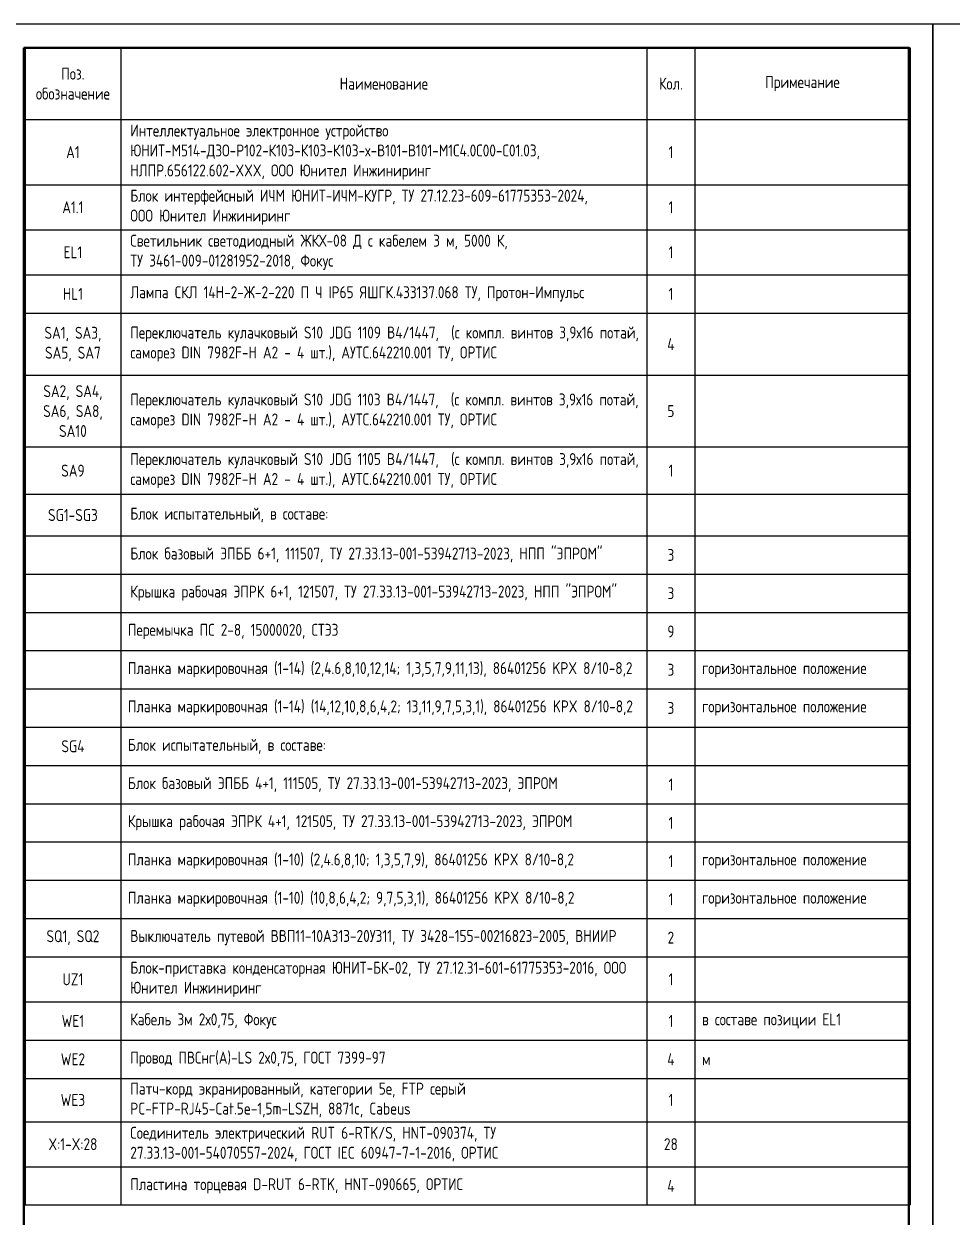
# Model space of a CAD drawing. Header units: millimetres. Extents: x -1102 to 3953, y -90 to 618.
# Drawn here: x -400 to -206, y 47.5 to 297 of the extents above; entities that cross this region are included whole.
import ezdxf

# ---------------------------------------------------------------- set-up
doc = ezdxf.new("R2010")
doc.units = ezdxf.units.MM
doc.styles.add('Gost_type_A', font='GOST_A.TTF')

# ---------------------------------------------------------------- blocks, each defined once
blk = doc.blocks.new('*T16')
at = {"color": 0, "lineweight": -2, "transparency": 16777216}
for p, q in [((0, 0), (185, 0)), ((0, 0), (0, -15)), ((20, 0), (20, -15)), ((130, 0), (130, -15)), ((140, 0), (140, -15)), ((185, 0), (185, -15)), ((209.75, 0), (394.75, 0)), ((209.75, 0), (209.75, -15)), ((229.75, 0), (229.75, -15)), ((339.75, 0), (339.75, -15)), ((349.75, 0), (349.75, -15)), ((394.75, 0), (394.75, -15))]:
    blk.add_line(p, q, dxfattribs=at)
at = {"color": 0, "linetype": 'ByBlock', "lineweight": -2, "transparency": 16777216}
for p, q in [((0, -15), (185, -15)), ((0, -15), (0, -241.91)), ((20, -15), (20, -241.91)), ((130, -15), (130, -241.91)), ((140, -15), (140, -118.02)), ((185, -15), (185, -241.91)), ((209.75, -15), (394.75, -15)), ((209.75, -15), (209.75, -177.5)), ((229.75, -15), (229.75, -177.5)), ((339.75, -15), (339.75, -177.5)), ((349.75, -15), (349.75, -88.25)), ((394.75, -15), (394.75, -177.5)), ((209.75, -23), (394.75, -23)), ((0, -28.63), (185, -28.63)), ((209.75, -31), (394.75, -31)), ((0, -38.06), (185, -38.06)), ((209.75, -39), (394.75, -39)), ((0, -47.45), (185, -47.45)), ((209.75, -48.25), (394.75, -48.25)), ((0, -55.45), (185, -55.45)), ((209.75, -56.25), (394.75, -56.25)), ((209.75, -64.25), (394.75, -64.25)), ((0, -68.45), (185, -68.45)), ((209.75, -72.25), (394.75, -72.25)), ((209.75, -80.25), (394.75, -80.25)), ((0, -83.45), (185, -83.45)), ((209.75, -88.25), (394.75, -88.25)), ((349.75, -88.25), (349.75, -96.25)), ((0, -93.35), (185, -93.35)), ((209.75, -96.25), (394.75, -96.25)), ((349.75, -96.25), (349.75, -113.5)), ((0, -102.02), (185, -102.02)), ((209.75, -105.5), (394.75, -105.5)), ((0, -110.02), (185, -110.02)), ((209.75, -113.5), (394.75, -113.5)), ((349.75, -113.5), (349.75, -121.5)), ((0, -118.02), (185, -118.02)), ((140, -118.02), (140, -182.02)), ((209.75, -121.5), (394.75, -121.5)), ((349.75, -121.5), (349.75, -177.5)), ((0, -126.02), (185, -126.02)), ((209.75, -129.5), (394.75, -129.5)), ((0, -134.02), (185, -134.02)), ((209.75, -137.5), (394.75, -137.5)), ((0, -142.02), (185, -142.02)), ((209.75, -145.5), (394.75, -145.5)), ((0, -150.02), (185, -150.02)), ((209.75, -153.5), (394.75, -153.5)), ((0, -158.02), (185, -158.02)), ((209.75, -161.5), (394.75, -161.5)), ((0, -166.02), (185, -166.02)), ((209.75, -169.5), (394.75, -169.5)), ((0, -174.02), (185, -174.02)), ((209.75, -177.5), (394.75, -177.5)), ((0, -182.02), (185, -182.02)), ((140, -182.02), (140, -241.91)), ((0, -190.02), (185, -190.02)), ((0, -199.45), (185, -199.45)), ((0, -207.45), (185, -207.45)), ((0, -215.45), (185, -215.45)), ((0, -224.5), (185, -224.5)), ((0, -233.91), (185, -233.91)), ((0, -241.91), (185, -241.91))]:
    blk.add_line(p, q, dxfattribs=at)
at = {"transparency": 16777216, "char_height": 2.5, "style": 'Gost_type_A'}
for s, insert, width, attachment_point in [('Поз. обозначение', (10, -7.5), 17, 5), ('Поз. обозначение', (219.75, -7.5), 17, 5), ('Наименование', (75, -7.5), 107, 5), ('Кол.', (135, -7.5), 7, 5), ('Примечание', (162.5, -7.5), 42, 5), ('Наименование', (284.75, -7.5), 107, 5), ('Кол.', (344.75, -7.5), 7, 5), ('Примечание', (372.25, -7.5), 42, 5), ('Планка маркировочная (29-158), 86401217 KPX 6/10-6,2', (231.25, -92.25), 107, 4), ('Планка маркировочная (159-178), 86401217 KPX 6/10-6,2', (231.25, -117.5), 107, 4), ('Перемычка ПС 2-8, 15000020, СТЭЗ ', (21.5, -122.02), 107, 4), ('9', (135, -122.02), 7, 5), ('3', (135, -130.02), 7, 5), ('Планка маркировочная (1-14) (14,12,10,8,6,4,2; 13,11,9,7,5,3,1), 86401256 KPX 8/10-8,2', (21.5, -138.02), 107, 4), ('3', (135, -138.02), 7, 5), ('{\\C256;Блок испытательный, в составе:}', (21.5, -146.02), 107, 4), ('Блок базовый ЭПББ 4+1, 111505, ТУ 27.33.13-001-53942713-2023, ЭПРОМ', (21.5, -154.02), 107, 4), ('1', (135, -154.02), 7, 5), ('Крышка рабочая ЭПРК 4+1, 121505, ТУ 27.33.13-001-53942713-2023, ЭПРОМ', (21.5, -162.02), 107, 4), ('1', (135, -162.02), 7, 5), ('Планка маркировочная (1-10) (2,4.6,8,10; 1,3,5,7,9), 86401256 KPX 8/10-8,2', (21.5, -170.02), 107, 4), ('1', (135, -170.02), 7, 5), ('Планка маркировочная (1-10) (10,8,6,4,2; 9,7,5,3,1), 86401256 KPX 8/10-8,2', (21.5, -178.02), 107, 4), ('1', (135, -178.02), 7, 5)]:
    blk.add_mtext(s, dxfattribs=dict(at, insert=insert, width=width, attachment_point=attachment_point))
at = {"color": 0, "transparency": 16777216, "char_height": 2.5, "style": 'Gost_type_A'}
for s, insert, width, attachment_point in [('{\\C256;Интеллектуальное электронное устройство ЮНИТ-М514-ДЗО-Р102-К103-К103-К103-х-В101-В101-М1С4.0С00-С01.03, НЛПР.656122.602-XXX,\\C1; }ООО Юнител Инжиниринг', (22, -21.81), 106, 4), ('Перемычка коммутационная SB 2-RTK/S, HNT-090979, ОРТИС', (231.75, -19), 106, 4), ('9', (344.75, -19), 7, 5), ('A1', (10, -21.81), 18, 5), ('1', (135, -21.81), 7, 5), ('Перемычка FB 2-RTK/S, HNT-091821, ОРТИС', (231.75, -27), 106, 4), ('3', (344.75, -27), 7, 5), ('Блок интерфейсный ИЧМ ЮНИТ-ИЧМ-КУГР, ТУ 27.12.23-609-61775353-2024,     ООО Юнител Инжиниринг', (22, -33.34), 106, 4), ('A1.1', (10, -33.34), 18, 5), ('1', (135, -33.34), 7, 5), ('{\\C256;Планка маркировочная (1-28), 86401256 KPX 8/10-8,2}', (231.75, -35), 106, 4), ('1', (344.75, -35), 7, 5), ('вертикальное положение', (351.25, -35), 42, 4), ('Светильник светодиодный ЖКХ-08 Д с кабелем 3 м, 5000 К,\\PТУ 3461-009-01281952-2018, Фокус ', (22, -42.75), 106, 4), ('Соединитель электрический RPV 4-MT(-P), HNT-131560, ТУ 27.33.13-001-54070557-2024, ГОСТ IEC 60947-7-1-2016, ОРТИС ', (231.75, -43.62), 106, 4), ('EL1', (10, -42.75), 18, 5), ('1', (135, -42.75), 7, 5), ('X:29-X:158', (219.75, -43.62), 18, 5), ('130', (344.75, -43.62), 7, 5), ('{\\C256;Лампа СКЛ 14Н-2-Ж-2-220 П Ч IP65 ЯШГК.433137.068 ТУ, Протон-Импульс}', (22, -51.45), 106, 4), ('HL1', (10, -51.45), 18, 5), ('1', (135, -51.45), 7, 5), ('Пластина торцевая D-RPV 4-MT(-P), HNT-131561, ОРТИС', (231.75, -52.25), 106, 4), ('11', (344.75, -52.25), 7, 5), ('SA1, SA3, SA5, SA7', (10, -61.95), 18, 5), ('{\\C256;Переключатель кулачковый S10 JDG 1109 B4/1447,  (с компл. винтов 3,9х16 потай, саморез DIN 7982F-H A2 - 4 шт.), АУТС.642210.001 ТУ, ОРТИС}', (22, -61.95), 106, 4), ('Перемычка FBS 2-6, HNT-091360, ОРТИС', (231.75, -60.25), 106, 4), ('7', (344.75, -60.25), 7, 5), ('4', (135, -61.95), 7, 5), ('Перемычка FBS 4-6, HNT-091958, ОРТИС', (231.75, -68.25), 106, 4), ('1', (344.75, -68.25), 7, 5), ('SA2, SA4, SA6, SA8, SA10', (10, -75.95), 18, 5), ('{\\C256;Переключатель кулачковый S10 JDG 1103 B4/1447,  (с компл. винтов 3,9х16 потай, саморез DIN 7982F-H A2 - 4 шт.), АУТС.642210.001 ТУ, ОРТИС}', (22, -75.95), 106, 4), ('5', (135, -75.95), 7, 5), ('Перемычка FBS 5-6, HNT-091959, ОРТИС', (231.75, -76.25), 106, 4), ('1', (344.75, -76.25), 7, 5), ('{\\C256;Переключатель кулачковый S10 JDG 1105 B4/1447,  (с компл. винтов 3,9х16 потай, саморез DIN 7982F-H A2 - 4 шт.), АУТС.642210.001 ТУ, ОРТИС}', (22, -88.4), 106, 4), ('Перемычка FBS 20-6, HNT-133475, ОРТИС', (231.75, -84.25), 106, 4), ('1', (344.75, -84.25), 7, 5), ('SA9', (10, -88.4), 16, 5), ('1', (135, -88.4), 6, 5), ('1', (344.75, -92.25), 7, 5), ('вертикальное положение', (351.25, -92.25), 42, 4), ('SG1-SG3', (10, -97.68), 18, 5), ('{\\C256;Блок испытательный, в составе:}', (22, -97.68), 106, 4), ('X:159-X:178', (219.75, -100.87), 18, 5), ('20', (344.75, -100.87), 7, 5), ('{\\C256;Блок базовый ЭПББ 6+1, 111507, ТУ 27.33.13-001-53942713-2023, НПП "ЭПРОМ"}', (22, -106.02), 106, 4), ('3', (135, -106.02), 7, 5), ('1', (344.75, -109.5), 7, 5), ('{\\C256;Крышка рабочая ЭПРК 6+1, 121507, ТУ 27.33.13-001-53942713-2023, НПП "ЭПРОМ"}', (22, -114.02), 106, 4), ('3', (135, -114.02), 7, 5), ('1', (344.75, -117.5), 7, 5), ('вертикальное положение', (351.25, -117.5), 42, 4), ('{\\C256;Планка маркировочная} (1-14) (2,4.6,8,10,12,14; 1,3,5,7,9,11,13){\\C256;, 86401256 KPX 8/10-8,2}', (21.5, -130.02), 107, 4), ('горизонтальное положение', (141.5, -130.02), 42, 4), ('горизонтальное положение', (141.5, -138.02), 42, 4), ('SG4', (10, -146.02), 18, 5), ('горизонтальное положение', (141.5, -170.02), 42, 4), ('горизонтальное положение', (141.5, -178.02), 42, 4), ('SQ1, SQ2', (10, -186.02), 18, 5), ('{\\C256;Выключатель путевой ВВП11-10А313-20У311, ТУ 3428-155-00216823-2005, ВНИИР }', (22, -186.02), 106, 4), ('2', (135, -186.02), 7, 5), ('{\\C256;Блок-приставка конденсаторная ЮНИТ-БК-02, ТУ 27.12.31-601-61775353-2016, }ООО Юнител Инжиниринг', (22, -194.74), 106, 4), ('UZ1', (10, -194.74), 18, 5), ('1', (135, -194.74), 7, 5), ('Кабель 3м 2х0,75, Фокус', (22, -203.45), 106, 4), ('{\\C256;в составе позиции} EL1', (141.5, -203.45), 42, 4), ('WE1', (10, -203.45), 18, 5), ('1', (135, -203.45), 7, 5), ('WE2', (10, -211.45), 18, 5), ('Провод ПВСнг(А)-LS 2х0,75, ГОСТ 7399-97', (22, -211.45), 106, 4), ('4', (135, -211.45), 7, 5), ('{\\C256;м}', (141.5, -211.45), 42, 4), ('{\\C256;Патч-корд экранированный, категории 5е, FTP серый PC-FTP-RJ45-Cat.5e-1,5m-LSZH, 8871c, Cabeus}', (22, -219.97), 106, 4), ('WE3', (10, -219.97), 18, 5), ('1', (135, -219.97), 7, 5), ('{\\C256;Соединитель электрический RUT 6-RTK/S, HNT-090374, ТУ 27.33.13-001-54070557-2024, ГОСТ IEC 60947-7-1-2016, ОРТИС}', (22, -229.2), 106, 4), ('X:1-X:28', (10, -229.2), 18, 5), ('28', (135, -229.2), 7, 5), ('{\\C256;Пластина торцевая D-RUT 6-RTK, HNT-090665, ОРТИС}', (22, -237.91), 106, 4), ('4', (135, -237.91), 7, 5)]:
    blk.add_mtext(s, dxfattribs=dict(at, insert=insert, width=width, attachment_point=attachment_point))
at = {"color": 1, "transparency": 16777216, "char_height": 2.5, "width": 106, "attachment_point": 4, "style": 'Gost_type_A'}
for s, insert in [('{\\C0;Соединитель электрический\\C256; RPV 4-MTD(-P), HNT-140690, ТУ 27.33.13-001-54070557-2024, ГОСТ IEC 60947-7-1-2016, ОРТИС}', (231.75, -100.87)), ('{\\C0;Пластина торцевая D-RPV 4-MT(-P), HNT-131561, ОРТИС}', (231.75, -109.5))]:
    blk.add_mtext(s, dxfattribs=dict(at, insert=insert))
blk = doc.blocks.new('Формат_А4')
blk.add_lwpolyline([(0, 297), (0, 0), (-210, 0), (-210, 297)], close=True)
at = {"lineweight": 50}
blk.add_lwpolyline([(-190, 292), (-5, 292), (-5, 5), (-190, 5)], close=True, dxfattribs=at)

msp = doc.modelspace()

# ---------------------------------------------------------------- block references
for name, p in [('Формат_А4', (-210, 0)), ('Формат_А4', (0, 0)), ('*T16', (-399.75, 292))]:
    msp.add_blockref(name, p)

doc.saveas('drawing.dxf')
